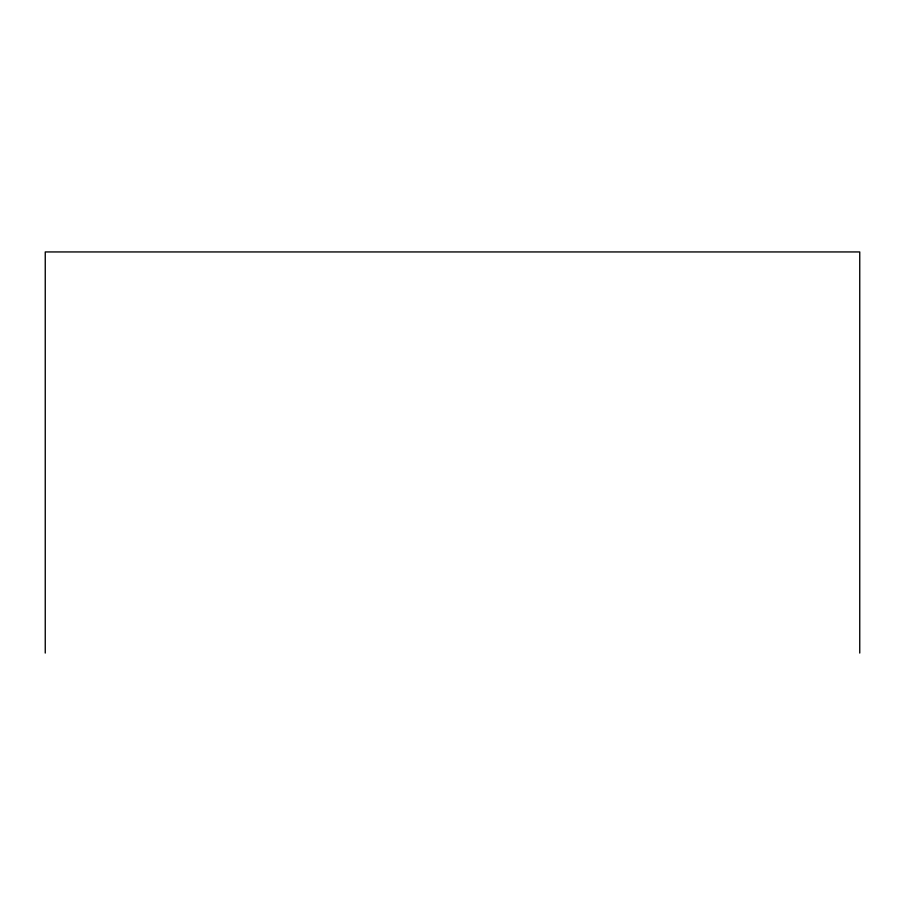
<?xml version="1.0" encoding="UTF-8"?>
<svg xmlns="http://www.w3.org/2000/svg" width="905" height="905" viewBox="0 0 905 905"><rect width="100%" height="100%" fill="white"/><g stroke="black" fill="none" stroke-linecap="round" stroke-linejoin="round"><path stroke-width="1.36" d="M859.75 653.059L859.75 251.941L45.25 251.941L45.25 653.059"/></g></svg>
